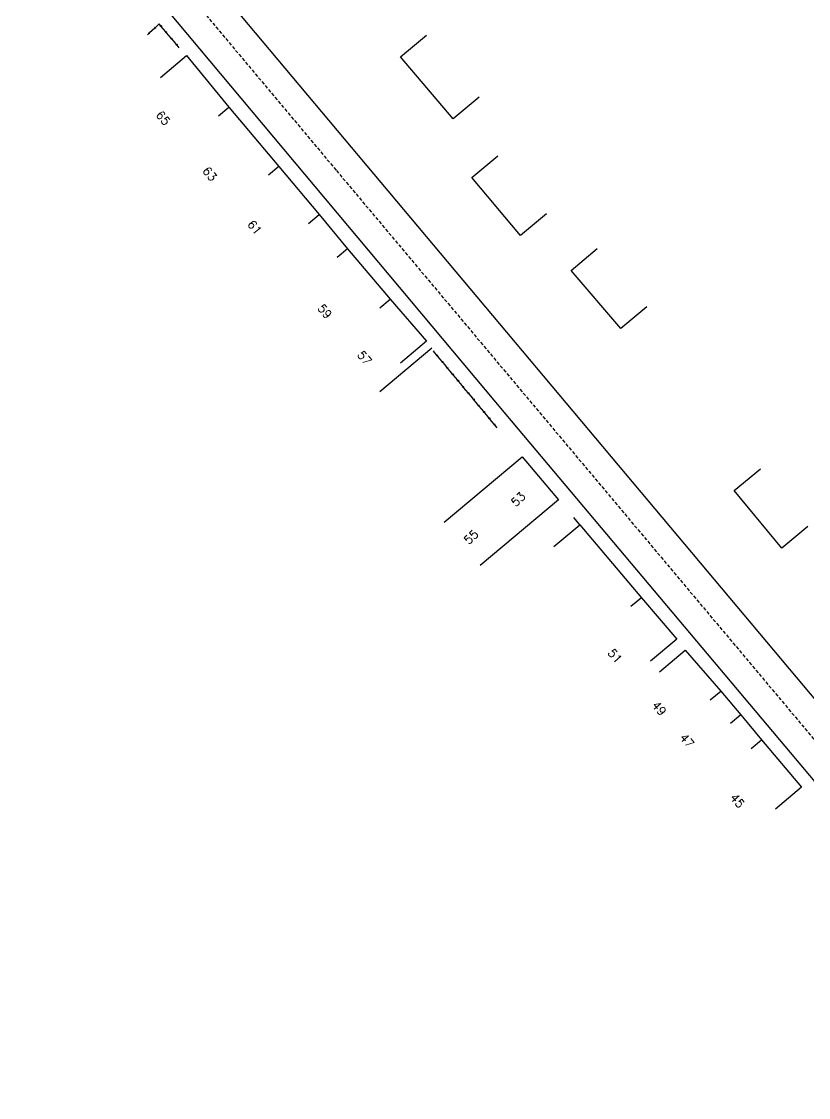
# Model space of a CAD drawing. Header units: millimetres. Extents: x 163999 to 165000, y 124000 to 125000.
# Drawn here: x 164273.3 to 164389.1, y 124339.2 to 124497.6 of the extents above; entities that cross this region are included whole.
import ezdxf
from ezdxf.enums import TextEntityAlignment as Align

# ---------------------------------------------------------------- set-up
doc = ezdxf.new("R2010")
doc.units = ezdxf.units.MM
doc.linetypes.add('DASHED', pattern=[0.75, 0.5, -0.25])
for name, color, linetype in [('W0001', 6, 'DASHED'), ('W0008', 7, 'CONTINUOUS'), ('W0310', 3, 'CONTINUOUS'), ('W0322', 7, 'CONTINUOUS'), ('W0991', 7, 'CONTINUOUS'), ('W1102', 7, 'CONTINUOUS')]:
    doc.layers.add(name, color=color, linetype=linetype)
doc.styles.get("Standard").update_dxf_attribs({"font": 'romans.shx', "width": 0.85})

msp = doc.modelspace()

# ---------------------------------------------------------------- linework, layer by layer
at = {"layer": 'W0001'}
for p, q in [((164276.36, 124527.24), (164319.64, 124475.65)), ((164319.64, 124475.65), (164427.06, 124347.77))]:
    msp.add_line(p, q, dxfattribs=at)
at = {"layer": 'W0008'}
for p, q in [((164329.05, 124492.39), (164332.88, 124495.6)), ((164293.75, 124489.36), (164297.58, 124492.57)), ((164297.58, 124492.57), (164303.81, 124485)), ((164336.81, 124483.25), (164329.05, 124492.39)), ((164340.64, 124486.46), (164336.81, 124483.25)), ((164302.27, 124483.72), (164303.81, 124485)), ((164303.81, 124485), (164311.18, 124476.27)), ((164339.56, 124474.61), (164343.39, 124477.82)), ((164311.18, 124476.27), (164309.64, 124474.98)), ((164311.18, 124476.27), (164317.09, 124469.17)), ((164346.72, 124466.08), (164339.56, 124474.61)), ((164315.55, 124467.88), (164317.09, 124469.17)), ((164317.09, 124469.17), (164321.27, 124464.13)), ((164350.55, 124469.3), (164346.72, 124466.08)), ((164321.27, 124464.13), (164319.74, 124462.85)), ((164321.27, 124464.13), (164327.55, 124456.72)), ((164354.2, 124460.95), (164358.03, 124464.16)), ((164361.51, 124452.4), (164354.2, 124460.95)), ((164326.02, 124455.44), (164327.55, 124456.72)), ((164327.55, 124456.72), (164332.89, 124450.53)), ((164365.34, 124455.62), (164361.51, 124452.4)), ((164332.89, 124450.53), (164329.05, 124447.32)), ((164335.51, 124423.89), (164347, 124433.51)), ((164347, 124433.51), (164352.31, 124427.18)), ((164378.21, 124428.56), (164382.07, 124431.74)), ((164385.19, 124420.1), (164378.21, 124428.56)), ((164352.31, 124427.18), (164340.81, 124417.55)), ((164351.64, 124420.31), (164355.47, 124423.52)), ((164355.47, 124423.52), (164364.53, 124412.77)), ((164389.05, 124423.28), (164385.19, 124420.1)), ((164364.53, 124412.77), (164363, 124411.48)), ((164364.53, 124412.77), (164369.73, 124406.68)), ((164369.73, 124406.68), (164365.9, 124403.46)), ((164367.18, 124401.87), (164371, 124405.09)), ((164371, 124405.09), (164376.21, 124399.02)), ((164374.68, 124397.74), (164376.21, 124399.02)), ((164376.21, 124399.02), (164379.17, 124395.58)), ((164379.17, 124395.58), (164377.64, 124394.29)), ((164379.17, 124395.58), (164382.24, 124391.9)), ((164380.71, 124390.61), (164382.24, 124391.9)), ((164382.24, 124391.9), (164388.12, 124384.91)), ((164388.12, 124384.91), (164384.3, 124381.69))]:
    msp.add_line(p, q, dxfattribs=at)
at = {"layer": 'W0310'}
for p, q in [((164293.41, 124497.08), (164293.02, 124496.72)), ((164293.56, 124497.22), (164293.41, 124497.08)), ((164293.76, 124496.98), (164293.56, 124497.22)), ((164292.03, 124495.8), (164291.83, 124495.61)), ((164292.53, 124496.26), (164292.14, 124495.91)), ((164292.91, 124496.62), (164292.53, 124496.26)), ((164294.2, 124496.46), (164293.86, 124496.86)), ((164294.53, 124496.06), (164294.2, 124496.46)), ((164294.97, 124495.54), (164294.63, 124495.94)), ((164295.31, 124495.14), (164294.97, 124495.54)), ((164295.74, 124494.62), (164295.4, 124495.03)), ((164296.08, 124494.22), (164295.74, 124494.62)), ((164296.51, 124493.7), (164296.17, 124494.11)), ((164334.09, 124448.89), (164333.92, 124449.1)), ((164334.43, 124448.48), (164334.09, 124448.89)), ((164334.86, 124447.96), (164334.52, 124448.37)), ((164335.19, 124447.56), (164334.86, 124447.96)), ((164335.63, 124447.04), (164335.29, 124447.44)), ((164335.96, 124446.64), (164335.63, 124447.04)), ((164336.39, 124446.12), (164336.06, 124446.52)), ((164336.73, 124445.71), (164336.39, 124446.12)), ((164337.16, 124445.19), (164336.82, 124445.6)), ((164337.5, 124444.79), (164337.16, 124445.19)), ((164337.93, 124444.27), (164337.59, 124444.68)), ((164338.26, 124443.87), (164337.93, 124444.27)), ((164338.69, 124443.35), (164338.36, 124443.75)), ((164339.03, 124442.95), (164338.69, 124443.35)), ((164339.46, 124442.43), (164339.13, 124442.83)), ((164339.8, 124442.02), (164339.46, 124442.43)), ((164340.23, 124441.5), (164339.89, 124441.91)), ((164340.56, 124441.1), (164340.23, 124441.5)), ((164341, 124440.58), (164340.66, 124440.98)), ((164341.33, 124440.18), (164341, 124440.58)), ((164341.76, 124439.66), (164341.43, 124440.06)), ((164342.1, 124439.25), (164341.76, 124439.66)), ((164342.53, 124438.74), (164342.19, 124439.14)), ((164342.87, 124438.33), (164342.53, 124438.74)), ((164343.3, 124437.81), (164342.96, 124438.22))]:
    msp.add_line(p, q, dxfattribs=at)
for centre in [(164292.09, 124495.85), (164292.97, 124496.67), (164293.81, 124496.92), (164294.58, 124496), (164295.35, 124495.08), (164296.13, 124494.16), (164334.48, 124448.42), (164335.24, 124447.5), (164336.01, 124446.58), (164336.78, 124445.66), (164337.54, 124444.73), (164338.31, 124443.81), (164339.08, 124442.89), (164339.85, 124441.97), (164340.61, 124441.04), (164341.38, 124440.12), (164342.15, 124439.2), (164342.91, 124438.27)]:
    msp.add_circle(centre, 0.075, dxfattribs=at)
at = {"layer": 'W0322'}
for p, q in [((164333.69, 124449.52), (164326.02, 124443.1)), ((164355.46, 124423.53), (164354.58, 124424.61))]:
    msp.add_line(p, q, dxfattribs=at)
at = {"layer": 'W1102'}
for p, q in [((164279.43, 124529.56), (164424.91, 124356.29)), ((164344.62, 124439.76), (164273.28, 124524.91)), ((164429.2, 124339.25), (164344.62, 124439.76))]:
    msp.add_line(p, q, dxfattribs=at)

# ---------------------------------------------------------------- texts
at = {"layer": 'W0991'}
for s, rotation, p in [('65', 309.4613, (164294.13, 124483.39)), ('63', 310.1485, (164301, 124475.16)), ('61', 309.7775, (164307.6, 124467.28)), ('59', 310.2966, (164317.93, 124454.93)), ('57', 310.7124, (164323.78, 124448.08)), ('53', 43.1772, (164346.41, 124427.29)), ('55', 43.2198, (164339.47, 124421.72)), ('51', 310.4735, (164360.66, 124404.21)), ('49', 310.6685, (164367.16, 124396.52)), ('47', 310.6224, (164371.24, 124391.77)), ('45', 310.0441, (164378.67, 124382.93))]:
    msp.add_text(s, height=1.25, rotation=rotation, dxfattribs=at).set_placement(p, align=Align.MIDDLE)

doc.saveas('drawing.dxf')
